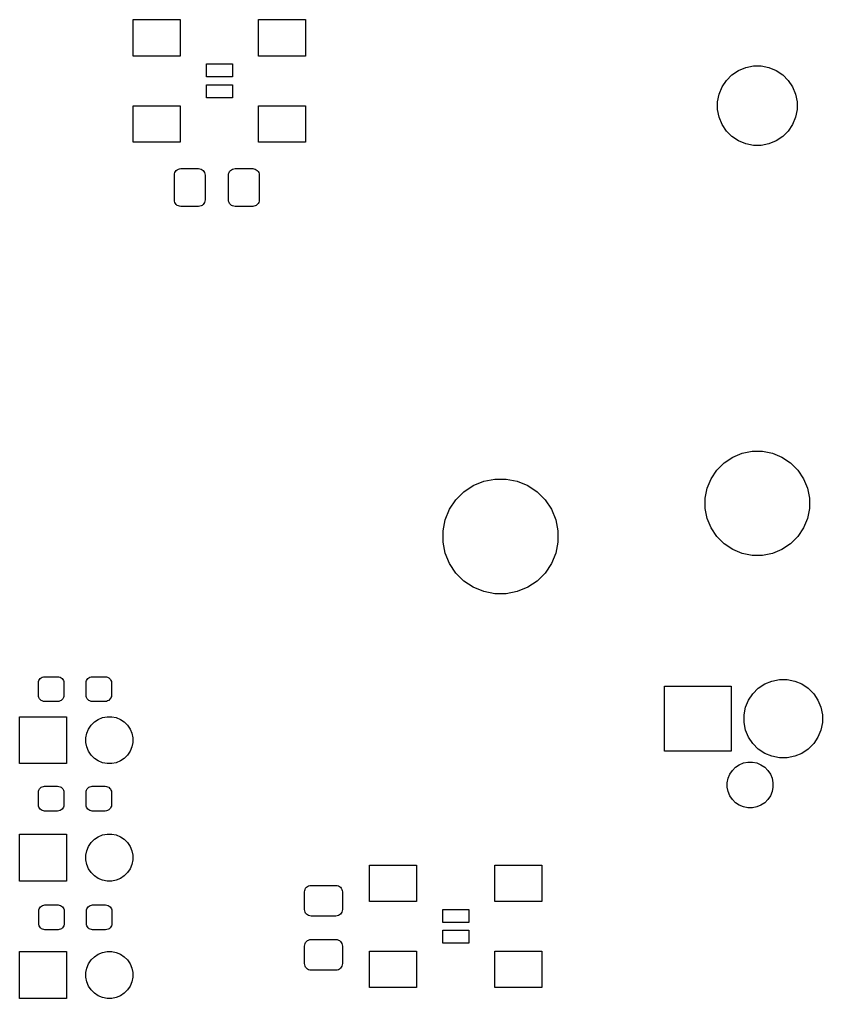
# Model space of a CAD drawing. Extents: x 25 to 360, y 20 to 134.
# Drawn here: x 24.64 to 55.41, y 33.06 to 70.58 of the extents above; entities that cross this region are included whole.
import ezdxf

# ---------------------------------------------------------------- set-up
doc = ezdxf.new("R2010")
doc.units = 0
doc.layers.add('BLACK', color=7, linetype='CONTINUOUS')

msp = doc.modelspace()

# ---------------------------------------------------------------- linework, layer by layer
at = {"layer": 'BLACK', "linetype": 'CONTINUOUS'}
for p, q in [((29.0002, 69.1849), (29.0002, 70.5849)), ((29.0002, 70.5849), (30.8002, 70.5849)), ((30.8002, 70.5849), (30.8002, 69.1849)), ((33.8002, 69.1849), (33.8002, 70.5849)), ((33.8002, 70.5849), (35.6002, 70.5849)), ((35.6002, 70.5849), (35.6002, 69.1849)), ((30.8002, 69.1849), (29.0002, 69.1849)), ((35.6002, 69.1849), (33.8002, 69.1849)), ((31.8002, 68.3849), (31.8002, 68.8849)), ((31.8002, 68.8849), (32.8002, 68.8849)), ((32.8002, 68.8849), (32.8002, 68.3849)), ((52.1904, 68.633), (52.4677, 68.7478)), ((52.4677, 68.7478), (52.7621, 68.8064)), ((52.7621, 68.8064), (53.0623, 68.8064)), ((53.0623, 68.8064), (53.3568, 68.7478)), ((53.3568, 68.7478), (53.6341, 68.633)), ((32.8002, 68.3849), (31.8002, 68.3849)), ((51.7285, 68.2539), (51.9408, 68.4662)), ((51.9408, 68.4662), (52.1904, 68.633)), ((53.6341, 68.633), (53.8837, 68.4662)), ((53.8837, 68.4662), (54.096, 68.2539)), ((31.8002, 67.5849), (31.8002, 68.0849)), ((31.8002, 68.0849), (32.8002, 68.0849)), ((32.8002, 68.0849), (32.8002, 67.5849)), ((51.4468, 67.7269), (51.5617, 68.0043)), ((51.5617, 68.0043), (51.7285, 68.2539)), ((54.096, 68.2539), (54.2628, 68.0043)), ((54.2628, 68.0043), (54.3777, 67.7269)), ((32.8002, 67.5849), (31.8002, 67.5849)), ((51.3882, 67.4325), (51.4468, 67.7269)), ((54.3777, 67.7269), (54.4362, 67.4325)), ((29.0002, 65.8849), (29.0002, 67.2849)), ((29.0002, 67.2849), (30.8002, 67.2849)), ((30.8002, 67.2849), (30.8002, 65.8849)), ((33.8002, 65.8849), (33.8002, 67.2849)), ((33.8002, 67.2849), (35.6002, 67.2849)), ((35.6002, 67.2849), (35.6002, 65.8849)), ((51.3882, 67.1323), (51.3882, 67.4325)), ((54.4362, 67.4325), (54.4362, 67.1323)), ((51.4468, 66.8379), (51.3882, 67.1323)), ((51.5617, 66.5605), (51.4468, 66.8379)), ((54.3777, 66.8379), (54.2628, 66.5605)), ((54.4362, 67.1323), (54.3777, 66.8379)), ((51.7285, 66.3109), (51.5617, 66.5605)), ((54.2628, 66.5605), (54.096, 66.3109)), ((51.9408, 66.0986), (51.7285, 66.3109)), ((52.1904, 65.9318), (51.9408, 66.0986)), ((53.8837, 66.0986), (53.6341, 65.9318)), ((54.096, 66.3109), (53.8837, 66.0986)), ((30.8002, 65.8849), (29.0002, 65.8849)), ((35.6002, 65.8849), (33.8002, 65.8849)), ((52.4677, 65.817), (52.1904, 65.9318)), ((52.7621, 65.7584), (52.4677, 65.817)), ((53.0623, 65.7584), (52.7621, 65.7584)), ((53.3568, 65.817), (53.0623, 65.7584)), ((53.6341, 65.9318), (53.3568, 65.817)), ((30.5752, 64.6224), (30.58, 64.6712)), ((30.5752, 63.6724), (30.5752, 64.6224)), ((30.58, 64.6712), (30.5943, 64.7181)), ((30.5943, 64.7181), (30.6174, 64.7613)), ((30.6174, 64.7613), (30.6485, 64.7992)), ((30.6485, 64.7992), (30.6863, 64.8303)), ((30.6863, 64.8303), (30.7296, 64.8534)), ((30.7296, 64.8534), (30.7765, 64.8676)), ((30.7765, 64.8676), (30.8252, 64.8724)), ((30.8252, 64.8724), (31.5002, 64.8724)), ((31.5002, 64.8724), (31.549, 64.8676)), ((31.549, 64.8676), (31.5959, 64.8534)), ((31.5959, 64.8534), (31.6391, 64.8303)), ((31.6391, 64.8303), (31.677, 64.7992)), ((31.677, 64.7992), (31.7081, 64.7613)), ((31.7081, 64.7613), (31.7312, 64.7181)), ((31.7312, 64.7181), (31.7454, 64.6712)), ((31.7454, 64.6712), (31.7502, 64.6224)), ((31.7502, 64.6224), (31.7502, 63.6724)), ((32.6502, 64.6224), (32.655, 64.6712)), ((32.6502, 63.6724), (32.6502, 64.6224)), ((32.655, 64.6712), (32.6693, 64.7181)), ((32.6693, 64.7181), (32.6924, 64.7613)), ((32.6924, 64.7613), (32.7235, 64.7992)), ((32.7235, 64.7992), (32.7614, 64.8303)), ((32.7614, 64.8303), (32.8046, 64.8534)), ((32.8046, 64.8534), (32.8515, 64.8676)), ((32.8515, 64.8676), (32.9002, 64.8724)), ((32.9002, 64.8724), (33.5752, 64.8724)), ((33.5752, 64.8724), (33.624, 64.8676)), ((33.624, 64.8676), (33.6709, 64.8534)), ((33.6709, 64.8534), (33.7141, 64.8303)), ((33.7141, 64.8303), (33.752, 64.7992)), ((33.752, 64.7992), (33.7831, 64.7613)), ((33.7831, 64.7613), (33.8062, 64.7181)), ((33.8062, 64.7181), (33.8204, 64.6712)), ((33.8204, 64.6712), (33.8252, 64.6224)), ((33.8252, 64.6224), (33.8252, 63.6724)), ((30.58, 63.6236), (30.5752, 63.6724)), ((30.5943, 63.5767), (30.58, 63.6236)), ((30.6174, 63.5335), (30.5943, 63.5767)), ((30.6485, 63.4956), (30.6174, 63.5335)), ((30.6863, 63.4645), (30.6485, 63.4956)), ((30.7296, 63.4414), (30.6863, 63.4645)), ((30.7765, 63.4272), (30.7296, 63.4414)), ((30.8252, 63.4224), (30.7765, 63.4272)), ((31.5002, 63.4224), (30.8252, 63.4224)), ((31.549, 63.4272), (31.5002, 63.4224)), ((31.5959, 63.4414), (31.549, 63.4272)), ((31.6391, 63.4645), (31.5959, 63.4414)), ((31.677, 63.4956), (31.6391, 63.4645)), ((31.7081, 63.5335), (31.677, 63.4956)), ((31.7312, 63.5767), (31.7081, 63.5335)), ((31.7454, 63.6236), (31.7312, 63.5767)), ((31.7502, 63.6724), (31.7454, 63.6236)), ((32.655, 63.6236), (32.6502, 63.6724)), ((32.6693, 63.5767), (32.655, 63.6236)), ((32.6924, 63.5335), (32.6693, 63.5767)), ((32.7235, 63.4956), (32.6924, 63.5335)), ((32.7614, 63.4645), (32.7235, 63.4956)), ((32.8046, 63.4414), (32.7614, 63.4645)), ((32.8515, 63.4272), (32.8046, 63.4414)), ((32.9002, 63.4224), (32.8515, 63.4272)), ((33.5752, 63.4224), (32.9002, 63.4224)), ((33.624, 63.4272), (33.5752, 63.4224)), ((33.6709, 63.4414), (33.624, 63.4272)), ((33.7141, 63.4645), (33.6709, 63.4414)), ((33.752, 63.4956), (33.7141, 63.4645)), ((33.7831, 63.5335), (33.752, 63.4956)), ((33.8062, 63.5767), (33.7831, 63.5335)), ((33.8204, 63.6236), (33.8062, 63.5767)), ((33.8252, 63.6724), (33.8204, 63.6236)), ((52.3306, 53.9597), (52.7159, 54.0363)), ((52.7159, 54.0363), (53.1086, 54.0363)), ((53.1086, 54.0363), (53.4938, 53.9597)), ((51.6412, 53.5912), (51.9678, 53.8094)), ((51.9678, 53.8094), (52.3306, 53.9597)), ((53.4938, 53.9597), (53.8567, 53.8094)), ((53.8567, 53.8094), (54.1833, 53.5912)), ((51.1453, 52.9869), (51.3635, 53.3134)), ((51.3635, 53.3134), (51.6412, 53.5912)), ((54.1833, 53.5912), (54.461, 53.3134)), ((54.461, 53.3134), (54.6792, 52.9869)), ((42.4285, 52.8879), (42.8536, 52.9724)), ((42.8536, 52.9724), (43.2869, 52.9724)), ((43.2869, 52.9724), (43.712, 52.8879)), ((50.995, 52.624), (51.1453, 52.9869)), ((54.6792, 52.9869), (54.8295, 52.624)), ((41.6678, 52.4812), (42.0282, 52.722)), ((42.0282, 52.722), (42.4285, 52.8879)), ((43.712, 52.8879), (44.1123, 52.722)), ((44.1123, 52.722), (44.4727, 52.4812)), ((50.9183, 52.2388), (50.995, 52.624)), ((54.8295, 52.624), (54.9061, 52.2388)), ((41.1206, 51.8145), (41.3614, 52.1748)), ((41.3614, 52.1748), (41.6678, 52.4812)), ((44.4727, 52.4812), (44.7791, 52.1748)), ((44.7791, 52.1748), (45.0199, 51.8145)), ((50.9183, 51.846), (50.9183, 52.2388)), ((54.9061, 52.2388), (54.9061, 51.846)), ((40.9548, 51.4141), (41.1206, 51.8145)), ((45.0199, 51.8145), (45.1857, 51.4141)), ((50.995, 51.4608), (50.9183, 51.846)), ((54.9061, 51.846), (54.8295, 51.4608)), ((40.8702, 50.9891), (40.9548, 51.4141)), ((45.1857, 51.4141), (45.2702, 50.9891)), ((51.1453, 51.0979), (50.995, 51.4608)), ((54.8295, 51.4608), (54.6792, 51.0979)), ((51.3635, 50.7714), (51.1453, 51.0979)), ((54.6792, 51.0979), (54.461, 50.7714)), ((40.8702, 50.5557), (40.8702, 50.9891)), ((45.2702, 50.9891), (45.2702, 50.5557)), ((51.6412, 50.4936), (51.3635, 50.7714)), ((54.461, 50.7714), (54.1833, 50.4936)), ((40.9548, 50.1307), (40.8702, 50.5557)), ((45.2702, 50.5557), (45.1857, 50.1307)), ((51.9678, 50.2754), (51.6412, 50.4936)), ((54.1833, 50.4936), (53.8567, 50.2754)), ((41.1206, 49.7303), (40.9548, 50.1307)), ((45.1857, 50.1307), (45.0199, 49.7303)), ((52.3306, 50.1251), (51.9678, 50.2754)), ((52.7159, 50.0485), (52.3306, 50.1251)), ((53.1086, 50.0485), (52.7159, 50.0485)), ((53.4938, 50.1251), (53.1086, 50.0485)), ((53.8567, 50.2754), (53.4938, 50.1251)), ((41.3614, 49.37), (41.1206, 49.7303)), ((45.0199, 49.7303), (44.7791, 49.37)), ((41.6678, 49.0635), (41.3614, 49.37)), ((44.7791, 49.37), (44.4727, 49.0635)), ((42.0282, 48.8228), (41.6678, 49.0635)), ((42.4285, 48.6569), (42.0282, 48.8228)), ((44.1123, 48.8228), (43.712, 48.6569)), ((44.4727, 49.0635), (44.1123, 48.8228)), ((42.8536, 48.5724), (42.4285, 48.6569)), ((43.2869, 48.5724), (42.8536, 48.5724)), ((43.712, 48.6569), (43.2869, 48.5724)), ((25.364, 45.1599), (25.3686, 45.2062)), ((25.364, 44.6849), (25.364, 45.1599)), ((25.3686, 45.2062), (25.3821, 45.2508)), ((25.3821, 45.2508), (25.404, 45.2918)), ((25.404, 45.2918), (25.4336, 45.3278)), ((25.4336, 45.3278), (25.4695, 45.3574)), ((25.4695, 45.3574), (25.5106, 45.3793)), ((25.5106, 45.3793), (25.5552, 45.3928)), ((25.5552, 45.3928), (25.6015, 45.3974)), ((25.6015, 45.3974), (26.1015, 45.3974)), ((26.1015, 45.3974), (26.1478, 45.3928)), ((26.1478, 45.3928), (26.1924, 45.3793)), ((26.1924, 45.3793), (26.2334, 45.3574)), ((26.2334, 45.3574), (26.2694, 45.3278)), ((26.2694, 45.3278), (26.299, 45.2918)), ((26.299, 45.2918), (26.3209, 45.2508)), ((26.3209, 45.2508), (26.3344, 45.2062)), ((26.3344, 45.2062), (26.339, 45.1599)), ((26.339, 45.1599), (26.339, 44.6849)), ((27.189, 45.1599), (27.1936, 45.2062)), ((27.189, 44.6849), (27.189, 45.1599)), ((27.1936, 45.2062), (27.2071, 45.2508)), ((27.2071, 45.2508), (27.229, 45.2918)), ((27.229, 45.2918), (27.2586, 45.3278)), ((27.2586, 45.3278), (27.2945, 45.3574)), ((27.2945, 45.3574), (27.3356, 45.3793)), ((27.3356, 45.3793), (27.3802, 45.3928)), ((27.3802, 45.3928), (27.4265, 45.3974)), ((27.4265, 45.3974), (27.9265, 45.3974)), ((27.9265, 45.3974), (27.9728, 45.3928)), ((27.9728, 45.3928), (28.0174, 45.3793)), ((28.0174, 45.3793), (28.0584, 45.3574)), ((28.0584, 45.3574), (28.0944, 45.3278)), ((28.0944, 45.3278), (28.124, 45.2918)), ((28.124, 45.2918), (28.1459, 45.2508)), ((28.1459, 45.2508), (28.1594, 45.2062)), ((28.1594, 45.2062), (28.164, 45.1599)), ((28.164, 45.1599), (28.164, 44.6849)), ((49.3565, 42.5374), (49.3565, 45.0374)), ((49.3565, 45.0374), (51.9065, 45.0374)), ((51.9065, 45.0374), (51.9065, 42.5374)), ((52.9503, 44.9525), (53.196, 45.1167)), ((53.196, 45.1167), (53.469, 45.2297)), ((53.469, 45.2297), (53.7588, 45.2874)), ((53.7588, 45.2874), (54.0542, 45.2874)), ((54.0542, 45.2874), (54.344, 45.2297)), ((54.344, 45.2297), (54.617, 45.1167)), ((54.617, 45.1167), (54.8627, 44.9525)), ((25.3686, 44.6386), (25.364, 44.6849)), ((26.339, 44.6849), (26.3344, 44.6386)), ((27.1936, 44.6386), (27.189, 44.6849)), ((28.164, 44.6849), (28.1594, 44.6386)), ((52.5772, 44.4979), (52.7414, 44.7436)), ((52.7414, 44.7436), (52.9503, 44.9525)), ((54.8627, 44.9525), (55.0716, 44.7436)), ((55.0716, 44.7436), (55.2358, 44.4979)), ((25.3821, 44.594), (25.3686, 44.6386)), ((25.404, 44.553), (25.3821, 44.594)), ((25.4336, 44.517), (25.404, 44.553)), ((25.4695, 44.4874), (25.4336, 44.517)), ((25.5106, 44.4655), (25.4695, 44.4874)), ((25.5552, 44.452), (25.5106, 44.4655)), ((25.6015, 44.4474), (25.5552, 44.452)), ((26.1015, 44.4474), (25.6015, 44.4474)), ((26.1478, 44.452), (26.1015, 44.4474)), ((26.1924, 44.4655), (26.1478, 44.452)), ((26.2334, 44.4874), (26.1924, 44.4655)), ((26.2694, 44.517), (26.2334, 44.4874)), ((26.299, 44.553), (26.2694, 44.517)), ((26.3209, 44.594), (26.299, 44.553)), ((26.3344, 44.6386), (26.3209, 44.594)), ((27.2071, 44.594), (27.1936, 44.6386)), ((27.229, 44.553), (27.2071, 44.594)), ((27.2586, 44.517), (27.229, 44.553)), ((27.2945, 44.4874), (27.2586, 44.517)), ((27.3356, 44.4655), (27.2945, 44.4874)), ((27.3802, 44.452), (27.3356, 44.4655)), ((27.4265, 44.4474), (27.3802, 44.452)), ((27.9265, 44.4474), (27.4265, 44.4474)), ((27.9728, 44.452), (27.9265, 44.4474)), ((28.0174, 44.4655), (27.9728, 44.452)), ((28.0584, 44.4874), (28.0174, 44.4655)), ((28.0944, 44.517), (28.0584, 44.4874)), ((28.124, 44.553), (28.0944, 44.517)), ((28.1459, 44.594), (28.124, 44.553)), ((28.1594, 44.6386), (28.1459, 44.594)), ((52.4641, 44.2249), (52.5772, 44.4979)), ((55.2358, 44.4979), (55.3489, 44.2249)), ((52.4065, 43.9351), (52.4641, 44.2249)), ((52.4065, 43.6397), (52.4065, 43.9351)), ((55.3489, 44.2249), (55.4065, 43.9351)), ((55.4065, 43.9351), (55.4065, 43.6397)), ((24.6436, 42.0644), (24.6436, 43.8644)), ((24.6436, 43.8644), (26.4436, 43.8644)), ((26.4436, 43.8644), (26.4436, 42.0644)), ((27.286, 43.3907), (27.3845, 43.5381)), ((27.3845, 43.5381), (27.5099, 43.6634)), ((27.5099, 43.6634), (27.6573, 43.7619)), ((27.6573, 43.7619), (27.8211, 43.8298)), ((27.8211, 43.8298), (27.9949, 43.8644)), ((27.9949, 43.8644), (28.1722, 43.8644)), ((28.1722, 43.8644), (28.3461, 43.8298)), ((28.3461, 43.8298), (28.5099, 43.7619)), ((28.5099, 43.7619), (28.6573, 43.6634)), ((28.6573, 43.6634), (28.7826, 43.5381)), ((28.7826, 43.5381), (28.8811, 43.3907)), ((52.4641, 43.3499), (52.4065, 43.6397)), ((55.4065, 43.6397), (55.3489, 43.3499)), ((27.1836, 43.053), (27.2182, 43.2269)), ((27.2182, 43.2269), (27.286, 43.3907)), ((28.8811, 43.3907), (28.949, 43.2269)), ((28.949, 43.2269), (28.9836, 43.053)), ((52.5772, 43.0769), (52.4641, 43.3499)), ((55.3489, 43.3499), (55.2358, 43.0769)), ((27.1836, 42.8757), (27.1836, 43.053)), ((27.2182, 42.7018), (27.1836, 42.8757)), ((28.9836, 42.8757), (28.949, 42.7018)), ((28.9836, 43.053), (28.9836, 42.8757)), ((52.7414, 42.8312), (52.5772, 43.0769)), ((52.9503, 42.6223), (52.7414, 42.8312)), ((55.0716, 42.8312), (54.8627, 42.6223)), ((55.2358, 43.0769), (55.0716, 42.8312)), ((27.286, 42.538), (27.2182, 42.7018)), ((27.3845, 42.3906), (27.286, 42.538)), ((28.8811, 42.538), (28.7826, 42.3906)), ((28.949, 42.7018), (28.8811, 42.538)), ((51.9065, 42.5374), (49.3565, 42.5374)), ((53.196, 42.4581), (52.9503, 42.6223)), ((53.469, 42.345), (53.196, 42.4581)), ((54.617, 42.4581), (54.344, 42.345)), ((54.8627, 42.6223), (54.617, 42.4581)), ((26.4436, 42.0644), (24.6436, 42.0644)), ((27.5099, 42.2653), (27.3845, 42.3906)), ((27.6573, 42.1668), (27.5099, 42.2653)), ((27.8211, 42.0989), (27.6573, 42.1668)), ((27.9949, 42.0644), (27.8211, 42.0989)), ((28.1722, 42.0644), (27.9949, 42.0644)), ((28.3461, 42.0989), (28.1722, 42.0644)), ((28.5099, 42.1668), (28.3461, 42.0989)), ((28.6573, 42.2653), (28.5099, 42.1668)), ((28.7826, 42.3906), (28.6573, 42.2653)), ((52.222, 42.0228), (52.3813, 42.0888)), ((52.3813, 42.0888), (52.5503, 42.1224)), ((52.5503, 42.1224), (52.7227, 42.1224)), ((52.7227, 42.1224), (52.8917, 42.0888)), ((52.8917, 42.0888), (53.051, 42.0228)), ((53.7588, 42.2874), (53.469, 42.345)), ((54.0542, 42.2874), (53.7588, 42.2874)), ((54.344, 42.345), (54.0542, 42.2874)), ((51.7951, 41.5026), (51.8611, 41.6619)), ((51.8611, 41.6619), (51.9568, 41.8052)), ((51.9568, 41.8052), (52.0787, 41.9271)), ((52.0787, 41.9271), (52.222, 42.0228)), ((53.051, 42.0228), (53.1943, 41.9271)), ((53.1943, 41.9271), (53.3162, 41.8052)), ((53.3162, 41.8052), (53.4119, 41.6619)), ((53.4119, 41.6619), (53.4779, 41.5026)), ((51.7615, 41.3336), (51.7951, 41.5026)), ((51.7615, 41.1612), (51.7615, 41.3336)), ((53.4779, 41.5026), (53.5115, 41.3336)), ((53.5115, 41.3336), (53.5115, 41.1612)), ((25.364, 40.9599), (25.3686, 41.0062)), ((25.364, 40.4849), (25.364, 40.9599)), ((25.3686, 41.0062), (25.3821, 41.0508)), ((25.3821, 41.0508), (25.404, 41.0918)), ((25.404, 41.0918), (25.4336, 41.1278)), ((25.4336, 41.1278), (25.4695, 41.1574)), ((25.4695, 41.1574), (25.5106, 41.1793)), ((25.5106, 41.1793), (25.5552, 41.1928)), ((25.5552, 41.1928), (25.6015, 41.1974)), ((25.6015, 41.1974), (26.1015, 41.1974)), ((26.1015, 41.1974), (26.1478, 41.1928)), ((26.1478, 41.1928), (26.1924, 41.1793)), ((26.1924, 41.1793), (26.2334, 41.1574)), ((26.2334, 41.1574), (26.2694, 41.1278)), ((26.2694, 41.1278), (26.299, 41.0918)), ((26.299, 41.0918), (26.3209, 41.0508)), ((26.3209, 41.0508), (26.3344, 41.0062)), ((26.3344, 41.0062), (26.339, 40.9599)), ((26.339, 40.9599), (26.339, 40.4849)), ((27.189, 40.9599), (27.1936, 41.0062)), ((27.189, 40.4849), (27.189, 40.9599)), ((27.1936, 41.0062), (27.2071, 41.0508)), ((27.2071, 41.0508), (27.229, 41.0918)), ((27.229, 41.0918), (27.2586, 41.1278)), ((27.2586, 41.1278), (27.2945, 41.1574)), ((27.2945, 41.1574), (27.3356, 41.1793)), ((27.3356, 41.1793), (27.3802, 41.1928)), ((27.3802, 41.1928), (27.4265, 41.1974)), ((27.4265, 41.1974), (27.9265, 41.1974)), ((27.9265, 41.1974), (27.9728, 41.1928)), ((27.9728, 41.1928), (28.0174, 41.1793)), ((28.0174, 41.1793), (28.0584, 41.1574)), ((28.0584, 41.1574), (28.0944, 41.1278)), ((28.0944, 41.1278), (28.124, 41.0918)), ((28.124, 41.0918), (28.1459, 41.0508)), ((28.1459, 41.0508), (28.1594, 41.0062)), ((28.1594, 41.0062), (28.164, 40.9599)), ((28.164, 40.9599), (28.164, 40.4849)), ((51.7951, 40.9922), (51.7615, 41.1612)), ((51.8611, 40.8329), (51.7951, 40.9922)), ((53.4779, 40.9922), (53.4119, 40.8329)), ((53.5115, 41.1612), (53.4779, 40.9922)), ((51.9568, 40.6896), (51.8611, 40.8329)), ((52.0787, 40.5677), (51.9568, 40.6896)), ((52.222, 40.472), (52.0787, 40.5677)), ((53.1943, 40.5677), (53.051, 40.472)), ((53.3162, 40.6896), (53.1943, 40.5677)), ((53.4119, 40.8329), (53.3162, 40.6896)), ((25.3686, 40.4386), (25.364, 40.4849)), ((25.3821, 40.394), (25.3686, 40.4386)), ((25.404, 40.353), (25.3821, 40.394)), ((25.4336, 40.317), (25.404, 40.353)), ((25.4695, 40.2874), (25.4336, 40.317)), ((25.5106, 40.2655), (25.4695, 40.2874)), ((25.5552, 40.252), (25.5106, 40.2655)), ((25.6015, 40.2474), (25.5552, 40.252)), ((26.1015, 40.2474), (25.6015, 40.2474)), ((26.1478, 40.252), (26.1015, 40.2474)), ((26.1924, 40.2655), (26.1478, 40.252)), ((26.2334, 40.2874), (26.1924, 40.2655)), ((26.2694, 40.317), (26.2334, 40.2874)), ((26.299, 40.353), (26.2694, 40.317)), ((26.3209, 40.394), (26.299, 40.353)), ((26.3344, 40.4386), (26.3209, 40.394)), ((26.339, 40.4849), (26.3344, 40.4386)), ((27.1936, 40.4386), (27.189, 40.4849)), ((27.2071, 40.394), (27.1936, 40.4386)), ((27.229, 40.353), (27.2071, 40.394)), ((27.2586, 40.317), (27.229, 40.353)), ((27.2945, 40.2874), (27.2586, 40.317)), ((27.3356, 40.2655), (27.2945, 40.2874)), ((27.3802, 40.252), (27.3356, 40.2655)), ((27.4265, 40.2474), (27.3802, 40.252)), ((27.9265, 40.2474), (27.4265, 40.2474)), ((27.9728, 40.252), (27.9265, 40.2474)), ((28.0174, 40.2655), (27.9728, 40.252)), ((28.0584, 40.2874), (28.0174, 40.2655)), ((28.0944, 40.317), (28.0584, 40.2874)), ((28.124, 40.353), (28.0944, 40.317)), ((28.1459, 40.394), (28.124, 40.353)), ((28.1594, 40.4386), (28.1459, 40.394)), ((28.164, 40.4849), (28.1594, 40.4386)), ((52.3813, 40.406), (52.222, 40.472)), ((52.5503, 40.3724), (52.3813, 40.406)), ((52.7227, 40.3724), (52.5503, 40.3724)), ((52.8917, 40.406), (52.7227, 40.3724)), ((53.051, 40.472), (52.8917, 40.406)), ((24.6436, 37.5643), (24.6436, 39.3643)), ((24.6436, 39.3643), (26.4436, 39.3643)), ((26.4436, 39.3643), (26.4436, 37.5643)), ((27.286, 38.8907), (27.3845, 39.0381)), ((27.3845, 39.0381), (27.5099, 39.1634)), ((27.5099, 39.1634), (27.6573, 39.2619)), ((27.6573, 39.2619), (27.821, 39.3298)), ((27.821, 39.3298), (27.9949, 39.3643)), ((27.9949, 39.3643), (28.1722, 39.3643)), ((28.1722, 39.3643), (28.3461, 39.3298)), ((28.3461, 39.3298), (28.5099, 39.2619)), ((28.5099, 39.2619), (28.6573, 39.1634)), ((28.6573, 39.1634), (28.7826, 39.0381)), ((28.7826, 39.0381), (28.8811, 38.8907)), ((27.1836, 38.553), (27.2182, 38.7269)), ((27.2182, 38.7269), (27.286, 38.8907)), ((28.8811, 38.8907), (28.949, 38.7269)), ((28.949, 38.7269), (28.9836, 38.553)), ((27.1836, 38.3757), (27.1836, 38.553)), ((27.2182, 38.2018), (27.1836, 38.3757)), ((28.9836, 38.3757), (28.949, 38.2018)), ((28.9836, 38.553), (28.9836, 38.3757)), ((27.286, 38.038), (27.2182, 38.2018)), ((27.3845, 37.8906), (27.286, 38.038)), ((28.8811, 38.038), (28.7826, 37.8906)), ((28.949, 38.2018), (28.8811, 38.038)), ((38.0575, 36.7783), (38.0575, 38.1783)), ((38.0575, 38.1783), (39.8575, 38.1783)), ((39.8575, 38.1783), (39.8575, 36.7783)), ((42.8575, 36.7783), (42.8575, 38.1783)), ((42.8575, 38.1783), (44.6575, 38.1783)), ((44.6575, 38.1783), (44.6575, 36.7783)), ((26.4436, 37.5643), (24.6436, 37.5643)), ((27.5099, 37.7653), (27.3845, 37.8906)), ((27.6573, 37.6668), (27.5099, 37.7653)), ((27.821, 37.5989), (27.6573, 37.6668)), ((27.9949, 37.5643), (27.821, 37.5989)), ((28.1722, 37.5643), (27.9949, 37.5643)), ((28.3461, 37.5989), (28.1722, 37.5643)), ((28.5099, 37.6668), (28.3461, 37.5989)), ((28.6573, 37.7653), (28.5099, 37.6668)), ((28.7826, 37.8906), (28.6573, 37.7653)), ((35.5627, 37.1474), (35.5675, 37.1962)), ((35.5627, 36.4724), (35.5627, 37.1474)), ((35.5675, 37.1962), (35.5818, 37.2431)), ((35.5818, 37.2431), (35.6049, 37.2863)), ((35.6049, 37.2863), (35.636, 37.3242)), ((35.636, 37.3242), (35.6739, 37.3553)), ((35.6739, 37.3553), (35.7171, 37.3784)), ((35.7171, 37.3784), (35.764, 37.3926)), ((35.764, 37.3926), (35.8127, 37.3974)), ((35.8127, 37.3974), (36.7627, 37.3974)), ((36.7627, 37.3974), (36.8115, 37.3926)), ((36.8115, 37.3926), (36.8584, 37.3784)), ((36.8584, 37.3784), (36.9016, 37.3553)), ((36.9016, 37.3553), (36.9395, 37.3242)), ((36.9395, 37.3242), (36.9706, 37.2863)), ((36.9706, 37.2863), (36.9937, 37.2431)), ((36.9937, 37.2431), (37.0079, 37.1962)), ((37.0079, 37.1962), (37.0127, 37.1474)), ((37.0127, 37.1474), (37.0127, 36.4724)), ((39.8575, 36.7783), (38.0575, 36.7783)), ((44.6575, 36.7783), (42.8575, 36.7783)), ((25.3793, 36.4092), (25.3838, 36.4555)), ((25.3793, 35.9342), (25.3793, 36.4092)), ((25.3838, 36.4555), (25.3973, 36.5001)), ((25.3973, 36.5001), (25.4193, 36.5411)), ((25.4193, 36.5411), (25.4488, 36.5771)), ((25.4488, 36.5771), (25.4848, 36.6066)), ((25.4848, 36.6066), (25.5259, 36.6286)), ((25.5259, 36.6286), (25.5704, 36.6421)), ((25.5704, 36.6421), (25.6168, 36.6467)), ((25.6168, 36.6467), (26.1168, 36.6467)), ((26.1168, 36.6467), (26.1631, 36.6421)), ((26.1631, 36.6421), (26.2076, 36.6286)), ((26.2076, 36.6286), (26.2487, 36.6066)), ((26.2487, 36.6066), (26.2847, 36.5771)), ((26.2847, 36.5771), (26.3142, 36.5411)), ((26.3142, 36.5411), (26.3362, 36.5001)), ((26.3362, 36.5001), (26.3497, 36.4555)), ((26.3497, 36.4555), (26.3543, 36.4092)), ((26.3543, 36.4092), (26.3543, 35.9342)), ((27.2043, 36.4092), (27.2088, 36.4555)), ((27.2043, 35.9342), (27.2043, 36.4092)), ((27.2088, 36.4555), (27.2223, 36.5001)), ((27.2223, 36.5001), (27.2443, 36.5411)), ((27.2443, 36.5411), (27.2738, 36.5771)), ((27.2738, 36.5771), (27.3098, 36.6066)), ((27.3098, 36.6066), (27.3509, 36.6286)), ((27.3509, 36.6286), (27.3954, 36.6421)), ((27.3954, 36.6421), (27.4418, 36.6467)), ((27.4418, 36.6467), (27.9418, 36.6467)), ((27.9418, 36.6467), (27.9881, 36.6421)), ((27.9881, 36.6421), (28.0326, 36.6286)), ((28.0326, 36.6286), (28.0737, 36.6066)), ((28.0737, 36.6066), (28.1097, 36.5771)), ((28.1097, 36.5771), (28.1392, 36.5411)), ((28.1392, 36.5411), (28.1612, 36.5001)), ((28.1612, 36.5001), (28.1747, 36.4555)), ((28.1747, 36.4555), (28.1793, 36.4092)), ((28.1793, 36.4092), (28.1793, 35.9342)), ((35.5675, 36.4236), (35.5627, 36.4724)), ((35.5818, 36.3767), (35.5675, 36.4236)), ((37.0079, 36.4236), (36.9937, 36.3767)), ((37.0127, 36.4724), (37.0079, 36.4236)), ((40.8575, 35.9783), (40.8575, 36.4783)), ((40.8575, 36.4783), (41.8575, 36.4783)), ((41.8575, 36.4783), (41.8575, 35.9783)), ((35.6049, 36.3335), (35.5818, 36.3767)), ((35.636, 36.2956), (35.6049, 36.3335)), ((35.6739, 36.2645), (35.636, 36.2956)), ((35.7171, 36.2414), (35.6739, 36.2645)), ((35.764, 36.2272), (35.7171, 36.2414)), ((35.8127, 36.2224), (35.764, 36.2272)), ((36.7627, 36.2224), (35.8127, 36.2224)), ((36.8115, 36.2272), (36.7627, 36.2224)), ((36.8584, 36.2414), (36.8115, 36.2272)), ((36.9016, 36.2645), (36.8584, 36.2414)), ((36.9395, 36.2956), (36.9016, 36.2645)), ((36.9706, 36.3335), (36.9395, 36.2956)), ((36.9937, 36.3767), (36.9706, 36.3335)), ((25.3838, 35.8878), (25.3793, 35.9342)), ((25.3973, 35.8433), (25.3838, 35.8878)), ((25.4193, 35.8022), (25.3973, 35.8433)), ((25.4488, 35.7662), (25.4193, 35.8022)), ((25.4848, 35.7367), (25.4488, 35.7662)), ((25.5259, 35.7147), (25.4848, 35.7367)), ((25.5704, 35.7012), (25.5259, 35.7147)), ((25.6168, 35.6967), (25.5704, 35.7012)), ((26.1168, 35.6967), (25.6168, 35.6967)), ((26.1631, 35.7012), (26.1168, 35.6967)), ((26.2076, 35.7147), (26.1631, 35.7012)), ((26.2487, 35.7367), (26.2076, 35.7147)), ((26.2847, 35.7662), (26.2487, 35.7367)), ((26.3142, 35.8022), (26.2847, 35.7662)), ((26.3362, 35.8433), (26.3142, 35.8022)), ((26.3497, 35.8878), (26.3362, 35.8433)), ((26.3543, 35.9342), (26.3497, 35.8878)), ((27.2088, 35.8878), (27.2043, 35.9342)), ((27.2223, 35.8433), (27.2088, 35.8878)), ((27.2443, 35.8022), (27.2223, 35.8433)), ((27.2738, 35.7662), (27.2443, 35.8022)), ((27.3098, 35.7367), (27.2738, 35.7662)), ((27.3509, 35.7147), (27.3098, 35.7367)), ((27.3954, 35.7012), (27.3509, 35.7147)), ((27.4418, 35.6967), (27.3954, 35.7012)), ((27.9418, 35.6967), (27.4418, 35.6967)), ((27.9881, 35.7012), (27.9418, 35.6967)), ((28.0326, 35.7147), (27.9881, 35.7012)), ((28.0737, 35.7367), (28.0326, 35.7147)), ((28.1097, 35.7662), (28.0737, 35.7367)), ((28.1392, 35.8022), (28.1097, 35.7662)), ((28.1612, 35.8433), (28.1392, 35.8022)), ((28.1747, 35.8878), (28.1612, 35.8433)), ((28.1793, 35.9342), (28.1747, 35.8878)), ((41.8575, 35.9783), (40.8575, 35.9783)), ((40.8575, 35.1783), (40.8575, 35.6783)), ((40.8575, 35.6783), (41.8575, 35.6783)), ((41.8575, 35.6783), (41.8575, 35.1783)), ((35.636, 35.2492), (35.6739, 35.2803)), ((35.6739, 35.2803), (35.7171, 35.3034)), ((35.7171, 35.3034), (35.764, 35.3176)), ((35.764, 35.3176), (35.8127, 35.3224)), ((35.8127, 35.3224), (36.7627, 35.3224)), ((36.7627, 35.3224), (36.8115, 35.3176)), ((36.8115, 35.3176), (36.8584, 35.3034)), ((36.8584, 35.3034), (36.9016, 35.2803)), ((36.9016, 35.2803), (36.9395, 35.2492)), ((35.5627, 35.0724), (35.5675, 35.1212)), ((35.5627, 34.3974), (35.5627, 35.0724)), ((35.5675, 35.1212), (35.5818, 35.1681)), ((35.5818, 35.1681), (35.6049, 35.2113)), ((35.6049, 35.2113), (35.636, 35.2492)), ((36.9395, 35.2492), (36.9706, 35.2113)), ((36.9706, 35.2113), (36.9937, 35.1681)), ((36.9937, 35.1681), (37.0079, 35.1212)), ((37.0079, 35.1212), (37.0127, 35.0724)), ((37.0127, 35.0724), (37.0127, 34.3974)), ((41.8575, 35.1783), (40.8575, 35.1783)), ((24.6436, 33.0643), (24.6436, 34.8643)), ((24.6436, 34.8643), (26.4436, 34.8643)), ((26.4436, 34.8643), (26.4436, 33.0643)), ((27.286, 34.3907), (27.3845, 34.5381)), ((27.3845, 34.5381), (27.5099, 34.6634)), ((27.5099, 34.6634), (27.6573, 34.7619)), ((27.6573, 34.7619), (27.8211, 34.8298)), ((27.8211, 34.8298), (27.9949, 34.8643)), ((27.9949, 34.8643), (28.1722, 34.8643)), ((28.1722, 34.8643), (28.3461, 34.8298)), ((28.3461, 34.8298), (28.5099, 34.7619)), ((28.5099, 34.7619), (28.6573, 34.6634)), ((28.6573, 34.6634), (28.7826, 34.5381)), ((28.7826, 34.5381), (28.8811, 34.3907)), ((38.0575, 33.4783), (38.0575, 34.8783)), ((38.0575, 34.8783), (39.8575, 34.8783)), ((39.8575, 34.8783), (39.8575, 33.4783)), ((42.8575, 33.4783), (42.8575, 34.8783)), ((42.8575, 34.8783), (44.6575, 34.8783)), ((44.6575, 34.8783), (44.6575, 33.4783)), ((27.1836, 34.053), (27.2182, 34.2269)), ((27.2182, 34.2269), (27.286, 34.3907)), ((28.8811, 34.3907), (28.949, 34.2269)), ((28.949, 34.2269), (28.9836, 34.053)), ((35.5675, 34.3486), (35.5627, 34.3974)), ((35.5818, 34.3017), (35.5675, 34.3486)), ((35.6049, 34.2585), (35.5818, 34.3017)), ((35.636, 34.2206), (35.6049, 34.2585)), ((35.6739, 34.1895), (35.636, 34.2206)), ((35.7171, 34.1664), (35.6739, 34.1895)), ((35.764, 34.1522), (35.7171, 34.1664)), ((35.8127, 34.1474), (35.764, 34.1522)), ((36.7627, 34.1474), (35.8127, 34.1474)), ((36.8115, 34.1522), (36.7627, 34.1474)), ((36.8584, 34.1664), (36.8115, 34.1522)), ((36.9016, 34.1895), (36.8584, 34.1664)), ((36.9395, 34.2206), (36.9016, 34.1895)), ((36.9706, 34.2585), (36.9395, 34.2206)), ((36.9937, 34.3017), (36.9706, 34.2585)), ((37.0079, 34.3486), (36.9937, 34.3017)), ((37.0127, 34.3974), (37.0079, 34.3486)), ((27.1836, 33.8757), (27.1836, 34.053)), ((27.2182, 33.7018), (27.1836, 33.8757)), ((28.9836, 33.8757), (28.949, 33.7018)), ((28.9836, 34.053), (28.9836, 33.8757)), ((27.286, 33.538), (27.2182, 33.7018)), ((27.3845, 33.3906), (27.286, 33.538)), ((28.8811, 33.538), (28.7826, 33.3906)), ((28.949, 33.7018), (28.8811, 33.538)), ((39.8575, 33.4783), (38.0575, 33.4783)), ((44.6575, 33.4783), (42.8575, 33.4783)), ((26.4436, 33.0643), (24.6436, 33.0643)), ((27.5099, 33.2653), (27.3845, 33.3906)), ((27.6573, 33.1668), (27.5099, 33.2653)), ((27.8211, 33.0989), (27.6573, 33.1668)), ((27.9949, 33.0643), (27.8211, 33.0989)), ((28.1722, 33.0643), (27.9949, 33.0643)), ((28.3461, 33.0989), (28.1722, 33.0643)), ((28.5099, 33.1668), (28.3461, 33.0989)), ((28.6573, 33.2653), (28.5099, 33.1668)), ((28.7826, 33.3906), (28.6573, 33.2653))]:
    msp.add_line(p, q, dxfattribs=at)

doc.saveas('drawing.dxf')
